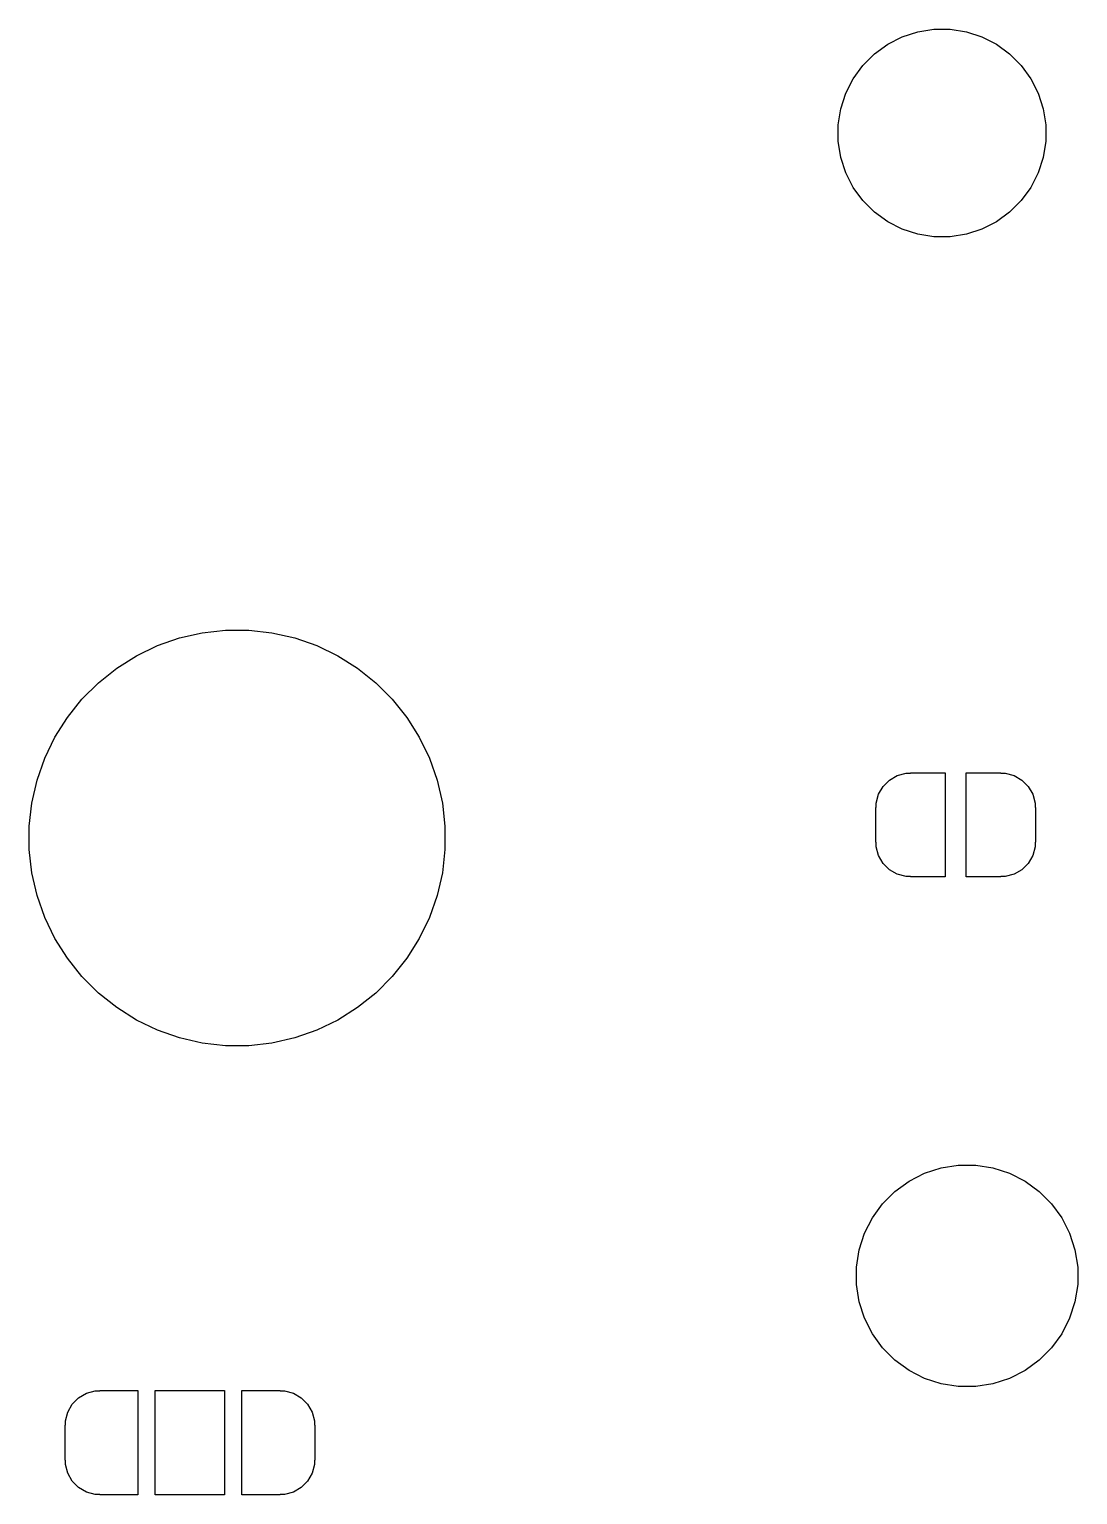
# Model space of a CAD drawing. Extents: x -0.94 to -0.14, y 0.03 to 3.35.
# Drawn here: x -0.898 to -0.303, y 2.516 to 3.347 of the extents above; entities that cross this region are included whole.
import ezdxf

# ---------------------------------------------------------------- set-up
doc = ezdxf.new("R2010")
doc.units = 0
doc.header["$MEASUREMENT"] = 0
doc.layers.add('BLACK', color=7, linetype='CONTINUOUS')

msp = doc.modelspace()

# ---------------------------------------------------------------- linework, layer by layer
at = {"layer": 'BLACK', "linetype": 'CONTINUOUS'}
for p, q in [((-0.40291, 3.34304), (-0.3941, 3.34591)), ((-0.3941, 3.34591), (-0.38495, 3.34736)), ((-0.38495, 3.34736), (-0.37568, 3.34736)), ((-0.37568, 3.34736), (-0.36653, 3.34591)), ((-0.36653, 3.34591), (-0.35772, 3.34304)), ((-0.41867, 3.33339), (-0.41117, 3.33884)), ((-0.41117, 3.33884), (-0.40291, 3.34304)), ((-0.35772, 3.34304), (-0.34946, 3.33884)), ((-0.34946, 3.33884), (-0.34196, 3.33339)), ((-0.43067, 3.31934), (-0.42522, 3.32684)), ((-0.42522, 3.32684), (-0.41867, 3.33339)), ((-0.34196, 3.33339), (-0.33541, 3.32684)), ((-0.33541, 3.32684), (-0.32996, 3.31934)), ((-0.43487, 3.31108), (-0.43067, 3.31934)), ((-0.32996, 3.31934), (-0.32576, 3.31108)), ((-0.43774, 3.30227), (-0.43487, 3.31108)), ((-0.32576, 3.31108), (-0.32289, 3.30227)), ((-0.43919, 3.29312), (-0.43774, 3.30227)), ((-0.32289, 3.30227), (-0.32144, 3.29312)), ((-0.43919, 3.28385), (-0.43919, 3.29312)), ((-0.32144, 3.29312), (-0.32144, 3.28385)), ((-0.43774, 3.2747), (-0.43919, 3.28385)), ((-0.32144, 3.28385), (-0.32289, 3.2747)), ((-0.43487, 3.26588), (-0.43774, 3.2747)), ((-0.32289, 3.2747), (-0.32576, 3.26588)), ((-0.43067, 3.25763), (-0.43487, 3.26588)), ((-0.32576, 3.26588), (-0.32996, 3.25763)), ((-0.42522, 3.25013), (-0.43067, 3.25763)), ((-0.32996, 3.25763), (-0.33541, 3.25013)), ((-0.41867, 3.24358), (-0.42522, 3.25013)), ((-0.41117, 3.23813), (-0.41867, 3.24358)), ((-0.34196, 3.24358), (-0.34946, 3.23813)), ((-0.33541, 3.25013), (-0.34196, 3.24358)), ((-0.40291, 3.23392), (-0.41117, 3.23813)), ((-0.34946, 3.23813), (-0.35772, 3.23392)), ((-0.3941, 3.23106), (-0.40291, 3.23392)), ((-0.38495, 3.22961), (-0.3941, 3.23106)), ((-0.37568, 3.22961), (-0.38495, 3.22961)), ((-0.36653, 3.23106), (-0.37568, 3.22961)), ((-0.35772, 3.23392), (-0.36653, 3.23106)), ((-0.81301, 3.00198), (-0.8001, 3.00493)), ((-0.8001, 3.00493), (-0.78694, 3.00641)), ((-0.78694, 3.00641), (-0.77369, 3.00641)), ((-0.77369, 3.00641), (-0.76053, 3.00493)), ((-0.76053, 3.00493), (-0.74762, 3.00198)), ((-0.83745, 2.99186), (-0.82551, 2.9976)), ((-0.82551, 2.9976), (-0.81301, 3.00198)), ((-0.74762, 3.00198), (-0.73512, 2.9976)), ((-0.73512, 2.9976), (-0.72318, 2.99186)), ((-0.84866, 2.98481), (-0.83745, 2.99186)), ((-0.72318, 2.99186), (-0.71197, 2.98481)), ((-0.85902, 2.97655), (-0.84866, 2.98481)), ((-0.71197, 2.98481), (-0.70161, 2.97655)), ((-0.86838, 2.96719), (-0.85902, 2.97655)), ((-0.70161, 2.97655), (-0.69225, 2.96719)), ((-0.87664, 2.95683), (-0.86838, 2.96719)), ((-0.69225, 2.96719), (-0.68399, 2.95683)), ((-0.88369, 2.94562), (-0.87664, 2.95683)), ((-0.68399, 2.95683), (-0.67694, 2.94562)), ((-0.88943, 2.93368), (-0.88369, 2.94562)), ((-0.67694, 2.94562), (-0.6712, 2.93368)), ((-0.89381, 2.92118), (-0.88943, 2.93368)), ((-0.6712, 2.93368), (-0.66682, 2.92118)), ((-0.89676, 2.90827), (-0.89381, 2.92118)), ((-0.66682, 2.92118), (-0.66387, 2.90827)), ((-0.41381, 2.91769), (-0.41017, 2.92133)), ((-0.41017, 2.92133), (-0.40572, 2.9239)), ((-0.40572, 2.9239), (-0.40076, 2.92523)), ((-0.40076, 2.92523), (-0.39819, 2.92523)), ((-0.39819, 2.92523), (-0.39819, 2.92539)), ((-0.39819, 2.92539), (-0.3785, 2.92539)), ((-0.3785, 2.92539), (-0.3785, 2.86634)), ((-0.36669, 2.86634), (-0.36669, 2.92539)), ((-0.36669, 2.92539), (-0.34701, 2.92539)), ((-0.34701, 2.92539), (-0.34701, 2.92523)), ((-0.34701, 2.92523), (-0.34444, 2.92523)), ((-0.34444, 2.92523), (-0.33947, 2.9239)), ((-0.33947, 2.9239), (-0.33502, 2.92133)), ((-0.33502, 2.92133), (-0.33139, 2.91769)), ((-0.41771, 2.90828), (-0.41638, 2.91324)), ((-0.41638, 2.91324), (-0.41381, 2.91769)), ((-0.33139, 2.91769), (-0.32882, 2.91324)), ((-0.32882, 2.91324), (-0.32749, 2.90828)), ((-0.89824, 2.89511), (-0.89676, 2.90827)), ((-0.66387, 2.90827), (-0.66239, 2.89511)), ((-0.41787, 2.88602), (-0.41787, 2.90571)), ((-0.41787, 2.90571), (-0.41771, 2.90571)), ((-0.41771, 2.90571), (-0.41771, 2.90828)), ((-0.32749, 2.90828), (-0.32749, 2.90571)), ((-0.32749, 2.90571), (-0.32732, 2.90571)), ((-0.32732, 2.90571), (-0.32732, 2.88602)), ((-0.89824, 2.88186), (-0.89824, 2.89511)), ((-0.66239, 2.89511), (-0.66239, 2.88186)), ((-0.41771, 2.88602), (-0.41787, 2.88602)), ((-0.41771, 2.88345), (-0.41771, 2.88602)), ((-0.32732, 2.88602), (-0.32749, 2.88602)), ((-0.32749, 2.88602), (-0.32749, 2.88345)), ((-0.89676, 2.8687), (-0.89824, 2.88186)), ((-0.66239, 2.88186), (-0.66387, 2.8687)), ((-0.41638, 2.87849), (-0.41771, 2.88345)), ((-0.41381, 2.87404), (-0.41638, 2.87849)), ((-0.32882, 2.87849), (-0.33139, 2.87404)), ((-0.32749, 2.88345), (-0.32882, 2.87849)), ((-0.41017, 2.87041), (-0.41381, 2.87404)), ((-0.40572, 2.86784), (-0.41017, 2.87041)), ((-0.33502, 2.87041), (-0.33947, 2.86784)), ((-0.33139, 2.87404), (-0.33502, 2.87041)), ((-0.89381, 2.85579), (-0.89676, 2.8687)), ((-0.66387, 2.8687), (-0.66682, 2.85579)), ((-0.40076, 2.86651), (-0.40572, 2.86784)), ((-0.39819, 2.86651), (-0.40076, 2.86651)), ((-0.39819, 2.86634), (-0.39819, 2.86651)), ((-0.3785, 2.86634), (-0.39819, 2.86634)), ((-0.34701, 2.86634), (-0.36669, 2.86634)), ((-0.34444, 2.86651), (-0.34701, 2.86651)), ((-0.34701, 2.86651), (-0.34701, 2.86634)), ((-0.33947, 2.86784), (-0.34444, 2.86651)), ((-0.88943, 2.84329), (-0.89381, 2.85579)), ((-0.66682, 2.85579), (-0.6712, 2.84329)), ((-0.88369, 2.83135), (-0.88943, 2.84329)), ((-0.6712, 2.84329), (-0.67694, 2.83135)), ((-0.87664, 2.82014), (-0.88369, 2.83135)), ((-0.67694, 2.83135), (-0.68399, 2.82014)), ((-0.86838, 2.80978), (-0.87664, 2.82014)), ((-0.68399, 2.82014), (-0.69225, 2.80978)), ((-0.85902, 2.80042), (-0.86838, 2.80978)), ((-0.69225, 2.80978), (-0.70161, 2.80042)), ((-0.84866, 2.79216), (-0.85902, 2.80042)), ((-0.70161, 2.80042), (-0.71197, 2.79216)), ((-0.83745, 2.78511), (-0.84866, 2.79216)), ((-0.71197, 2.79216), (-0.72318, 2.78511)), ((-0.82551, 2.77936), (-0.83745, 2.78511)), ((-0.81301, 2.77499), (-0.82551, 2.77936)), ((-0.73512, 2.77936), (-0.74762, 2.77499)), ((-0.72318, 2.78511), (-0.73512, 2.77936)), ((-0.8001, 2.77204), (-0.81301, 2.77499)), ((-0.78694, 2.77056), (-0.8001, 2.77204)), ((-0.77369, 2.77056), (-0.78694, 2.77056)), ((-0.76053, 2.77204), (-0.77369, 2.77056)), ((-0.74762, 2.77499), (-0.76053, 2.77204)), ((-0.38085, 2.70121), (-0.37108, 2.70276)), ((-0.37108, 2.70276), (-0.3612, 2.70276)), ((-0.3612, 2.70276), (-0.35144, 2.70121)), ((-0.39906, 2.69367), (-0.39025, 2.69816)), ((-0.39025, 2.69816), (-0.38085, 2.70121)), ((-0.35144, 2.70121), (-0.34204, 2.69816)), ((-0.34204, 2.69816), (-0.33323, 2.69367)), ((-0.41404, 2.68087), (-0.40705, 2.68786)), ((-0.40705, 2.68786), (-0.39906, 2.69367)), ((-0.33323, 2.69367), (-0.32523, 2.68786)), ((-0.32523, 2.68786), (-0.31824, 2.68087)), ((-0.41985, 2.67287), (-0.41404, 2.68087)), ((-0.31824, 2.68087), (-0.31243, 2.67287)), ((-0.42434, 2.66407), (-0.41985, 2.67287)), ((-0.31243, 2.67287), (-0.30794, 2.66407)), ((-0.42739, 2.65467), (-0.42434, 2.66407)), ((-0.30794, 2.66407), (-0.30489, 2.65467)), ((-0.42894, 2.6449), (-0.42739, 2.65467)), ((-0.30489, 2.65467), (-0.30334, 2.6449)), ((-0.42894, 2.63502), (-0.42894, 2.6449)), ((-0.30334, 2.6449), (-0.30334, 2.63502)), ((-0.42739, 2.62526), (-0.42894, 2.63502)), ((-0.30334, 2.63502), (-0.30489, 2.62526)), ((-0.42434, 2.61585), (-0.42739, 2.62526)), ((-0.30489, 2.62526), (-0.30794, 2.61585)), ((-0.41985, 2.60705), (-0.42434, 2.61585)), ((-0.30794, 2.61585), (-0.31243, 2.60705)), ((-0.41404, 2.59905), (-0.41985, 2.60705)), ((-0.31243, 2.60705), (-0.31824, 2.59905)), ((-0.40705, 2.59206), (-0.41404, 2.59905)), ((-0.31824, 2.59905), (-0.32523, 2.59206)), ((-0.39906, 2.58625), (-0.40705, 2.59206)), ((-0.32523, 2.59206), (-0.33323, 2.58625)), ((-0.39025, 2.58176), (-0.39906, 2.58625)), ((-0.38085, 2.57871), (-0.39025, 2.58176)), ((-0.37108, 2.57716), (-0.38085, 2.57871)), ((-0.35144, 2.57871), (-0.3612, 2.57716)), ((-0.34204, 2.58176), (-0.35144, 2.57871)), ((-0.33323, 2.58625), (-0.34204, 2.58176)), ((-0.87388, 2.5671), (-0.87025, 2.57074)), ((-0.87025, 2.57074), (-0.8658, 2.5733)), ((-0.8658, 2.5733), (-0.86084, 2.57463)), ((-0.86084, 2.57463), (-0.85827, 2.57463)), ((-0.85827, 2.57463), (-0.85827, 2.5748)), ((-0.85827, 2.5748), (-0.83661, 2.5748)), ((-0.83661, 2.5748), (-0.83661, 2.51575)), ((-0.82677, 2.51575), (-0.82677, 2.5748)), ((-0.82677, 2.5748), (-0.7874, 2.5748)), ((-0.7874, 2.5748), (-0.7874, 2.51575)), ((-0.77756, 2.51575), (-0.77756, 2.5748)), ((-0.77756, 2.5748), (-0.75591, 2.5748)), ((-0.75591, 2.5748), (-0.75591, 2.57463)), ((-0.75591, 2.57463), (-0.75334, 2.57463)), ((-0.75334, 2.57463), (-0.74837, 2.5733)), ((-0.74837, 2.5733), (-0.74392, 2.57074)), ((-0.74392, 2.57074), (-0.74029, 2.5671)), ((-0.3612, 2.57716), (-0.37108, 2.57716)), ((-0.87778, 2.55769), (-0.87645, 2.56265)), ((-0.87645, 2.56265), (-0.87388, 2.5671)), ((-0.74029, 2.5671), (-0.73772, 2.56265)), ((-0.73772, 2.56265), (-0.73639, 2.55769)), ((-0.87795, 2.53543), (-0.87795, 2.55512)), ((-0.87795, 2.55512), (-0.87778, 2.55512)), ((-0.87778, 2.55512), (-0.87778, 2.55769)), ((-0.73639, 2.55769), (-0.73639, 2.55512)), ((-0.73639, 2.55512), (-0.73622, 2.55512)), ((-0.73622, 2.55512), (-0.73622, 2.53543)), ((-0.87778, 2.53543), (-0.87795, 2.53543)), ((-0.87778, 2.53286), (-0.87778, 2.53543)), ((-0.87645, 2.5279), (-0.87778, 2.53286)), ((-0.73639, 2.53286), (-0.73772, 2.5279)), ((-0.73622, 2.53543), (-0.73639, 2.53543)), ((-0.73639, 2.53543), (-0.73639, 2.53286)), ((-0.87388, 2.52345), (-0.87645, 2.5279)), ((-0.87025, 2.51982), (-0.87388, 2.52345)), ((-0.8658, 2.51725), (-0.87025, 2.51982)), ((-0.74392, 2.51982), (-0.74837, 2.51725)), ((-0.74029, 2.52345), (-0.74392, 2.51982)), ((-0.73772, 2.5279), (-0.74029, 2.52345)), ((-0.86084, 2.51592), (-0.8658, 2.51725)), ((-0.85827, 2.51592), (-0.86084, 2.51592)), ((-0.85827, 2.51575), (-0.85827, 2.51592)), ((-0.83661, 2.51575), (-0.85827, 2.51575)), ((-0.7874, 2.51575), (-0.82677, 2.51575)), ((-0.75591, 2.51575), (-0.77756, 2.51575)), ((-0.75334, 2.51592), (-0.75591, 2.51592)), ((-0.75591, 2.51592), (-0.75591, 2.51575)), ((-0.74837, 2.51725), (-0.75334, 2.51592))]:
    msp.add_line(p, q, dxfattribs=at)

doc.saveas('drawing.dxf')
